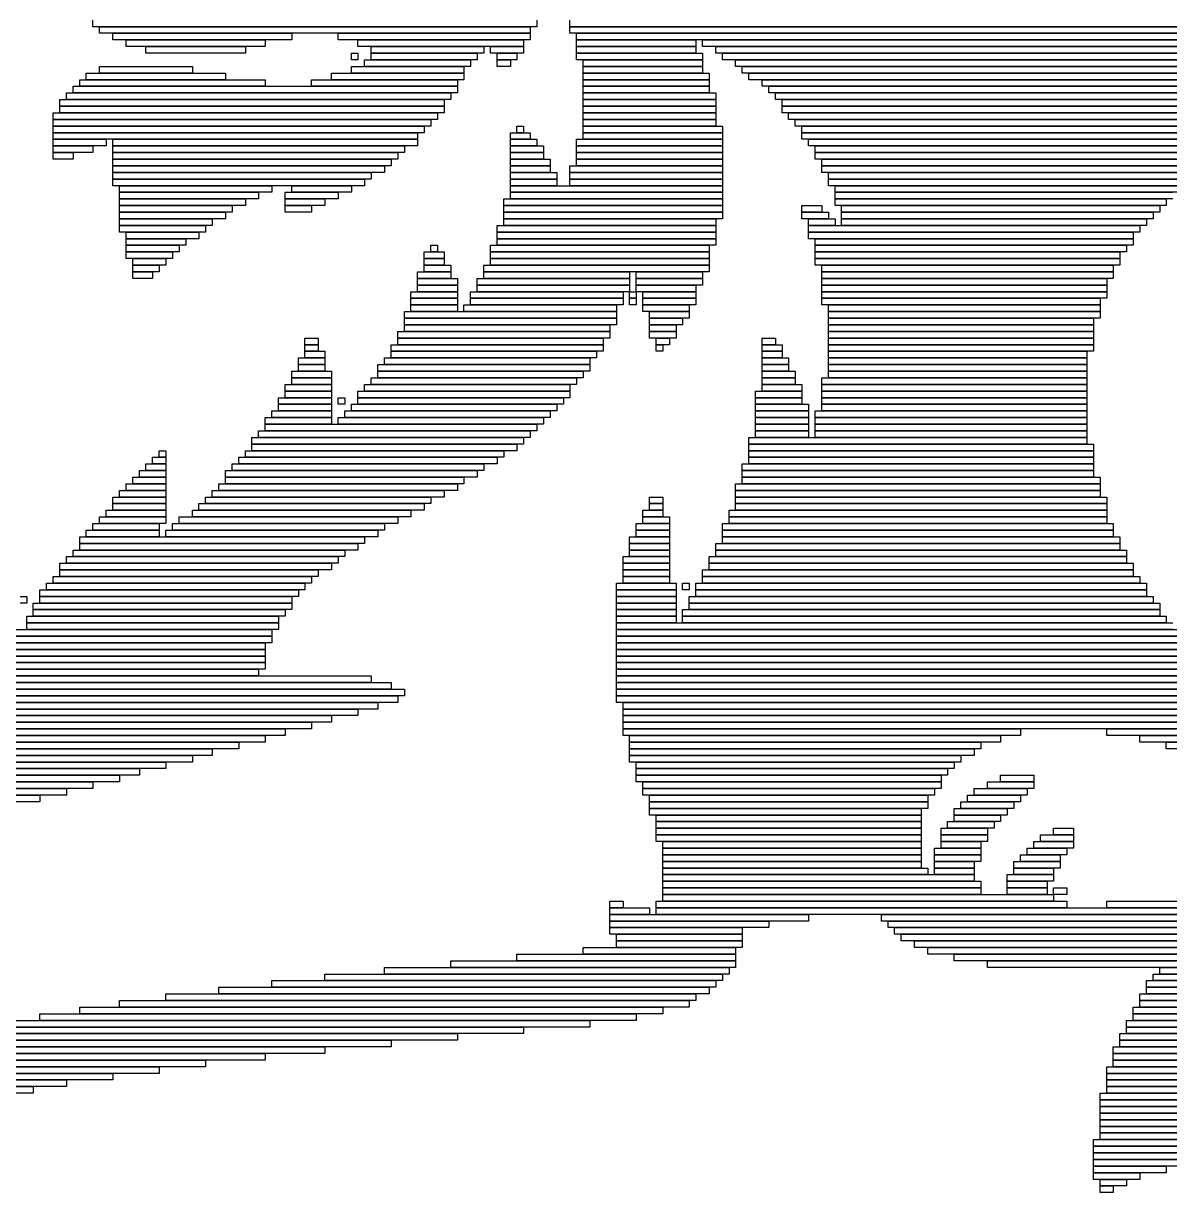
# Model space of a CAD drawing. Extents: x 299 to 725, y 354 to 671.
# Drawn here: x 409.5 to 582.5, y 360 to 536.5 of the extents above; entities that cross this region are included whole.
import ezdxf

# ---------------------------------------------------------------- set-up
doc = ezdxf.new("R2010")
doc.units = 0

msp = doc.modelspace()

# ---------------------------------------------------------------- linework, layer by layer
for p, q in [((420, 536), (420, 537)), ((487, 537), (487, 536)), ((492, 536), (492, 537)), ((487, 536), (420, 536)), ((421, 536), (486, 536)), ((421, 535), (421, 536)), ((486, 535), (421, 535)), ((423, 535), (450, 535)), ((423, 534), (423, 535)), ((450, 535), (450, 534)), ((457, 535), (486, 535)), ((457, 534), (457, 535)), ((486, 536), (486, 535)), ((486, 535), (486, 534)), ((622, 536), (492, 536)), ((492, 536), (624, 536)), ((492, 535), (492, 536)), ((624, 535), (492, 535)), ((493, 535), (627, 535)), ((493, 534), (493, 535)), ((450, 534), (423, 534)), ((425, 534), (446, 534)), ((425, 533), (425, 534)), ((446, 534), (446, 533)), ((486, 534), (457, 534)), ((460, 534), (485, 534)), ((460, 533), (460, 534)), ((485, 534), (485, 533)), ((627, 534), (493, 534)), ((493, 534), (511, 534)), ((493, 533), (493, 534)), ((511, 534), (511, 533)), ((512, 534), (629, 534)), ((512, 533), (512, 534)), ((446, 533), (425, 533)), ((428, 533), (443, 533)), ((428, 532), (428, 533)), ((443, 532), (428, 532)), ((443, 533), (443, 532)), ((459, 532), (460, 532)), ((459, 531), (459, 532)), ((485, 533), (460, 533)), ((460, 532), (460, 531)), ((462, 533), (479, 533)), ((462, 532), (462, 533)), ((479, 532), (462, 532)), ((462, 532), (478, 532)), ((462, 531), (462, 532)), ((478, 532), (478, 531)), ((479, 533), (479, 532)), ((480, 533), (485, 533)), ((480, 532), (480, 533)), ((485, 532), (480, 532)), ((481, 532), (484, 532)), ((481, 531), (481, 532)), ((484, 532), (484, 531)), ((485, 533), (485, 532)), ((511, 533), (493, 533)), ((493, 533), (511, 533)), ((493, 532), (493, 533)), ((511, 532), (493, 532)), ((493, 532), (512, 532)), ((493, 531), (493, 532)), ((511, 533), (511, 532)), ((629, 533), (512, 533)), ((512, 532), (512, 531)), ((514, 533), (631, 533)), ((514, 532), (514, 533)), ((631, 532), (514, 532)), ((515, 532), (633, 532)), ((515, 531), (515, 532)), ((421, 530), (435, 530)), ((421, 529), (421, 530)), ((435, 530), (435, 529)), ((460, 531), (459, 531)), ((459, 530), (476, 530)), ((459, 529), (459, 530)), ((461, 531), (477, 531)), ((461, 530), (461, 531)), ((477, 530), (461, 530)), ((478, 531), (462, 531)), ((476, 530), (476, 529)), ((477, 531), (477, 530)), ((484, 531), (481, 531)), ((481, 531), (483, 531)), ((481, 530), (481, 531)), ((483, 530), (481, 530)), ((483, 531), (483, 530)), ((512, 531), (493, 531)), ((494, 531), (512, 531)), ((494, 530), (494, 531)), ((512, 530), (494, 530)), ((494, 530), (512, 530)), ((494, 529), (494, 530)), ((512, 531), (512, 530)), ((512, 530), (512, 529)), ((633, 531), (515, 531)), ((517, 531), (635, 531)), ((517, 530), (517, 531)), ((635, 530), (517, 530)), ((518, 530), (637, 530)), ((518, 529), (518, 530)), ((418, 528), (446, 528)), ((418, 527), (418, 528)), ((419, 529), (440, 529)), ((419, 528), (419, 529)), ((440, 528), (419, 528)), ((435, 529), (421, 529)), ((440, 529), (440, 528)), ((446, 528), (446, 527)), ((453, 528), (475, 528)), ((453, 527), (453, 528)), ((456, 529), (476, 529)), ((456, 528), (456, 529)), ((476, 528), (456, 528)), ((476, 529), (459, 529)), ((475, 528), (475, 527)), ((476, 529), (476, 528)), ((512, 529), (494, 529)), ((494, 529), (513, 529)), ((494, 528), (494, 529)), ((513, 528), (494, 528)), ((494, 528), (513, 528)), ((494, 527), (494, 528)), ((513, 529), (513, 528)), ((513, 528), (513, 527)), ((637, 529), (518, 529)), ((519, 529), (638, 529)), ((519, 528), (519, 529)), ((638, 528), (519, 528)), ((521, 528), (640, 528)), ((521, 527), (521, 528)), ((416, 526), (474, 526)), ((416, 525), (416, 526)), ((417, 527), (475, 527)), ((417, 526), (417, 527)), ((475, 526), (417, 526)), ((446, 527), (418, 527)), ((475, 527), (453, 527)), ((474, 526), (474, 525)), ((475, 527), (475, 526)), ((513, 527), (494, 527)), ((494, 527), (513, 527)), ((494, 526), (494, 527)), ((513, 526), (494, 526)), ((494, 526), (514, 526)), ((494, 525), (494, 526)), ((513, 527), (513, 526)), ((514, 526), (514, 525)), ((640, 527), (521, 527)), ((522, 527), (641, 527)), ((522, 526), (522, 527)), ((641, 526), (522, 526)), ((523, 526), (643, 526)), ((523, 525), (523, 526)), ((415, 525), (473, 525)), ((415, 524), (415, 525)), ((474, 525), (416, 525)), ((473, 525), (473, 524)), ((514, 525), (494, 525)), ((494, 525), (514, 525)), ((494, 524), (494, 525)), ((514, 525), (514, 524)), ((643, 525), (523, 525)), ((524, 525), (644, 525)), ((524, 524), (524, 525)), ((414, 523), (472, 523)), ((414, 522), (414, 523)), ((473, 524), (415, 524)), ((415, 524), (473, 524)), ((415, 523), (415, 524)), ((473, 523), (415, 523)), ((472, 523), (472, 522)), ((473, 524), (473, 523)), ((514, 524), (494, 524)), ((494, 524), (514, 524)), ((494, 523), (494, 524)), ((514, 523), (494, 523)), ((494, 523), (514, 523)), ((494, 522), (494, 523)), ((514, 524), (514, 523)), ((514, 523), (514, 522)), ((644, 524), (524, 524)), ((524, 524), (646, 524)), ((524, 523), (524, 524)), ((646, 523), (524, 523)), ((525, 523), (647, 523)), ((525, 522), (525, 523)), ((472, 522), (414, 522)), ((414, 522), (471, 522)), ((414, 521), (414, 522)), ((471, 521), (414, 521)), ((414, 521), (470, 521)), ((414, 520), (414, 521)), ((470, 521), (470, 520)), ((471, 522), (471, 521)), ((484, 521), (485, 521)), ((484, 520), (484, 521)), ((485, 521), (485, 520)), ((514, 522), (494, 522)), ((494, 522), (514, 522)), ((494, 521), (494, 522)), ((514, 521), (494, 521)), ((494, 521), (515, 521)), ((494, 520), (494, 521)), ((514, 522), (514, 521)), ((515, 521), (515, 520)), ((647, 522), (525, 522)), ((526, 522), (648, 522)), ((526, 521), (526, 522)), ((648, 521), (526, 521)), ((527, 521), (649, 521)), ((527, 520), (527, 521)), ((470, 520), (414, 520)), ((414, 520), (469, 520)), ((414, 519), (414, 520)), ((469, 519), (414, 519)), ((414, 519), (422, 519)), ((414, 518), (414, 519)), ((422, 519), (422, 518)), ((423, 519), (469, 519)), ((423, 518), (423, 519)), ((469, 520), (469, 519)), ((469, 519), (469, 518)), ((483, 520), (486, 520)), ((483, 519), (483, 520)), ((486, 519), (483, 519)), ((483, 519), (487, 519)), ((483, 518), (483, 519)), ((485, 520), (484, 520)), ((486, 520), (486, 519)), ((487, 519), (487, 518)), ((493, 519), (515, 519)), ((493, 518), (493, 519)), ((515, 520), (494, 520)), ((494, 520), (515, 520)), ((494, 519), (494, 520)), ((515, 519), (494, 519)), ((515, 520), (515, 519)), ((515, 519), (515, 518)), ((649, 520), (527, 520)), ((527, 520), (651, 520)), ((527, 519), (527, 520)), ((651, 519), (527, 519)), ((528, 519), (652, 519)), ((528, 518), (528, 519)), ((422, 518), (414, 518)), ((414, 518), (420, 518)), ((414, 517), (414, 518)), ((420, 518), (420, 517)), ((469, 518), (423, 518)), ((423, 518), (467, 518)), ((423, 517), (423, 518)), ((467, 518), (467, 517)), ((487, 518), (483, 518)), ((483, 518), (488, 518)), ((483, 517), (483, 518)), ((488, 518), (488, 517)), ((515, 518), (493, 518)), ((493, 518), (515, 518)), ((493, 517), (493, 518)), ((515, 518), (515, 517)), ((652, 518), (528, 518)), ((529, 518), (653, 518)), ((529, 517), (529, 518)), ((420, 517), (414, 517)), ((414, 517), (417, 517)), ((414, 516), (414, 517)), ((417, 516), (414, 516)), ((417, 517), (417, 516)), ((467, 517), (423, 517)), ((423, 517), (466, 517)), ((423, 516), (423, 517)), ((466, 516), (423, 516)), ((423, 516), (465, 516)), ((423, 515), (423, 516)), ((465, 516), (465, 515)), ((466, 517), (466, 516)), ((488, 517), (483, 517)), ((483, 517), (488, 517)), ((483, 516), (483, 517)), ((488, 516), (483, 516)), ((483, 516), (489, 516)), ((483, 515), (483, 516)), ((488, 517), (488, 516)), ((489, 516), (489, 515)), ((515, 517), (493, 517)), ((493, 517), (515, 517)), ((493, 516), (493, 517)), ((515, 516), (493, 516)), ((493, 516), (515, 516)), ((493, 515), (493, 516)), ((515, 517), (515, 516)), ((515, 516), (515, 515)), ((653, 517), (529, 517)), ((529, 517), (597, 517)), ((529, 516), (529, 517)), ((597, 516), (529, 516)), ((530, 516), (593, 516)), ((530, 515), (530, 516)), ((465, 515), (423, 515)), ((423, 515), (464, 515)), ((423, 514), (423, 515)), ((464, 514), (423, 514)), ((423, 514), (462, 514)), ((423, 513), (423, 514)), ((462, 514), (462, 513)), ((464, 515), (464, 514)), ((489, 515), (483, 515)), ((483, 515), (489, 515)), ((483, 514), (483, 515)), ((489, 514), (483, 514)), ((483, 514), (490, 514)), ((483, 513), (483, 514)), ((489, 515), (489, 514)), ((490, 514), (490, 513)), ((492, 515), (515, 515)), ((492, 514), (492, 515)), ((515, 514), (492, 514)), ((492, 514), (515, 514)), ((492, 513), (492, 514)), ((515, 515), (493, 515)), ((515, 515), (515, 514)), ((515, 514), (515, 513)), ((593, 515), (530, 515)), ((530, 515), (590, 515)), ((530, 514), (530, 515)), ((590, 514), (530, 514)), ((531, 514), (588, 514)), ((531, 513), (531, 514)), ((462, 513), (423, 513)), ((423, 513), (461, 513)), ((423, 512), (423, 513)), ((461, 512), (423, 512)), ((424, 512), (447, 512)), ((424, 511), (424, 512)), ((447, 512), (447, 511)), ((450, 512), (459, 512)), ((450, 511), (450, 512)), ((459, 512), (459, 511)), ((461, 513), (461, 512)), ((490, 513), (483, 513)), ((483, 513), (490, 513)), ((483, 512), (483, 513)), ((490, 512), (483, 512)), ((483, 512), (515, 512)), ((483, 511), (483, 512)), ((490, 513), (490, 512)), ((515, 513), (492, 513)), ((492, 513), (515, 513)), ((492, 512), (492, 513)), ((515, 512), (492, 512)), ((515, 513), (515, 512)), ((515, 512), (515, 511)), ((588, 513), (531, 513)), ((531, 513), (586, 513)), ((531, 512), (531, 513)), ((586, 512), (531, 512)), ((532, 512), (584, 512)), ((532, 511), (532, 512)), ((447, 511), (424, 511)), ((424, 511), (445, 511)), ((424, 510), (424, 511)), ((445, 511), (445, 510)), ((449, 511), (457, 511)), ((449, 510), (449, 511)), ((459, 511), (450, 511)), ((457, 511), (457, 510)), ((515, 511), (483, 511)), ((483, 511), (515, 511)), ((483, 510), (483, 511)), ((515, 511), (515, 510)), ((584, 511), (532, 511)), ((532, 511), (583, 511)), ((532, 510), (532, 511)), ((445, 510), (424, 510)), ((424, 510), (443, 510)), ((424, 509), (424, 510)), ((443, 509), (424, 509)), ((424, 509), (441, 509)), ((424, 508), (424, 509)), ((441, 509), (441, 508)), ((443, 510), (443, 509)), ((457, 510), (449, 510)), ((449, 510), (455, 510)), ((449, 509), (449, 510)), ((455, 509), (449, 509)), ((449, 509), (453, 509)), ((449, 508), (449, 509)), ((453, 509), (453, 508)), ((455, 510), (455, 509)), ((482, 510), (515, 510)), ((482, 509), (482, 510)), ((515, 509), (482, 509)), ((482, 509), (515, 509)), ((482, 508), (482, 509)), ((515, 510), (483, 510)), ((515, 510), (515, 509)), ((515, 509), (515, 508)), ((527, 509), (530, 509)), ((527, 508), (527, 509)), ((530, 509), (530, 508)), ((583, 510), (532, 510)), ((532, 510), (582, 510)), ((532, 509), (532, 510)), ((582, 509), (532, 509)), ((533, 509), (581, 509)), ((533, 508), (533, 509)), ((581, 509), (581, 508)), ((582, 510), (582, 509)), ((441, 508), (424, 508)), ((424, 508), (440, 508)), ((424, 507), (424, 508)), ((440, 507), (424, 507)), ((424, 507), (438, 507)), ((424, 506), (424, 507)), ((438, 507), (438, 506)), ((440, 508), (440, 507)), ((453, 508), (449, 508)), ((515, 508), (482, 508)), ((482, 508), (515, 508)), ((482, 507), (482, 508)), ((515, 507), (482, 507)), ((482, 507), (514, 507)), ((482, 506), (482, 507)), ((514, 507), (514, 506)), ((515, 508), (515, 507)), ((530, 508), (527, 508)), ((527, 508), (531, 508)), ((527, 507), (527, 508)), ((531, 507), (527, 507)), ((528, 507), (532, 507)), ((528, 506), (528, 507)), ((531, 508), (531, 507)), ((532, 507), (532, 506)), ((581, 508), (533, 508)), ((533, 508), (580, 508)), ((533, 507), (533, 508)), ((580, 507), (533, 507)), ((533, 507), (579, 507)), ((533, 506), (533, 507)), ((579, 507), (579, 506)), ((580, 508), (580, 507)), ((438, 506), (424, 506)), ((424, 506), (437, 506)), ((424, 505), (424, 506)), ((437, 505), (424, 505)), ((425, 505), (436, 505)), ((425, 504), (425, 505)), ((436, 505), (436, 504)), ((437, 506), (437, 505)), ((481, 506), (514, 506)), ((481, 505), (481, 506)), ((514, 505), (481, 505)), ((481, 505), (514, 505)), ((481, 504), (481, 505)), ((514, 506), (482, 506)), ((514, 506), (514, 505)), ((514, 505), (514, 504)), ((532, 506), (528, 506)), ((528, 506), (578, 506)), ((528, 505), (528, 506)), ((578, 505), (528, 505)), ((528, 505), (577, 505)), ((528, 504), (528, 505)), ((579, 506), (533, 506)), ((577, 505), (577, 504)), ((578, 506), (578, 505)), ((436, 504), (425, 504)), ((425, 504), (434, 504)), ((425, 503), (425, 504)), ((434, 504), (434, 503)), ((514, 504), (481, 504)), ((481, 504), (514, 504)), ((481, 503), (481, 504)), ((514, 504), (514, 503)), ((577, 504), (528, 504)), ((529, 504), (577, 504)), ((529, 503), (529, 504)), ((577, 504), (577, 503)), ((434, 503), (425, 503)), ((425, 503), (433, 503)), ((425, 502), (425, 503)), ((433, 502), (425, 502)), ((425, 502), (432, 502)), ((425, 501), (425, 502)), ((432, 502), (432, 501)), ((433, 503), (433, 502)), ((470, 502), (473, 502)), ((470, 501), (470, 502)), ((471, 503), (472, 503)), ((471, 502), (471, 503)), ((472, 502), (471, 502)), ((472, 503), (472, 502)), ((473, 502), (473, 501)), ((480, 503), (513, 503)), ((480, 502), (480, 503)), ((513, 502), (480, 502)), ((480, 502), (513, 502)), ((480, 501), (480, 502)), ((514, 503), (481, 503)), ((513, 503), (513, 502)), ((513, 502), (513, 501)), ((577, 503), (529, 503)), ((529, 503), (576, 503)), ((529, 502), (529, 503)), ((576, 502), (529, 502)), ((529, 502), (575, 502)), ((529, 501), (529, 502)), ((575, 502), (575, 501)), ((576, 503), (576, 502)), ((432, 501), (425, 501)), ((426, 501), (431, 501)), ((426, 500), (426, 501)), ((431, 500), (426, 500)), ((426, 500), (430, 500)), ((426, 499), (426, 500)), ((430, 500), (430, 499)), ((431, 501), (431, 500)), ((473, 501), (470, 501)), ((470, 501), (473, 501)), ((470, 500), (470, 501)), ((473, 500), (470, 500)), ((470, 500), (474, 500)), ((470, 499), (470, 500)), ((473, 501), (473, 500)), ((474, 500), (474, 499)), ((479, 500), (513, 500)), ((479, 499), (479, 500)), ((513, 501), (480, 501)), ((480, 501), (513, 501)), ((480, 500), (480, 501)), ((513, 500), (480, 500)), ((513, 501), (513, 500)), ((513, 500), (513, 499)), ((575, 501), (529, 501)), ((529, 501), (575, 501)), ((529, 500), (529, 501)), ((575, 500), (529, 500)), ((530, 500), (574, 500)), ((530, 499), (530, 500)), ((574, 500), (574, 499)), ((575, 501), (575, 500)), ((430, 499), (426, 499)), ((426, 499), (429, 499)), ((426, 498), (426, 499)), ((429, 498), (426, 498)), ((429, 499), (429, 498)), ((469, 499), (474, 499)), ((469, 498), (469, 499)), ((474, 498), (469, 498)), ((469, 498), (475, 498)), ((469, 497), (469, 498)), ((474, 499), (470, 499)), ((474, 499), (474, 498)), ((475, 498), (475, 497)), ((478, 498), (501, 498)), ((478, 497), (478, 498)), ((513, 499), (479, 499)), ((479, 499), (501, 499)), ((479, 498), (479, 499)), ((501, 498), (479, 498)), ((501, 499), (501, 498)), ((501, 498), (501, 497)), ((502, 499), (512, 499)), ((502, 498), (502, 499)), ((512, 498), (502, 498)), ((502, 498), (512, 498)), ((502, 497), (502, 498)), ((512, 499), (512, 498)), ((512, 498), (512, 497)), ((574, 499), (530, 499)), ((530, 499), (574, 499)), ((530, 498), (530, 499)), ((574, 498), (530, 498)), ((530, 498), (573, 498)), ((530, 497), (530, 498)), ((573, 498), (573, 497)), ((574, 499), (574, 498)), ((468, 496), (475, 496)), ((468, 495), (468, 496)), ((475, 497), (469, 497)), ((469, 497), (475, 497)), ((469, 496), (469, 497)), ((475, 496), (469, 496)), ((475, 497), (475, 496)), ((475, 496), (475, 495)), ((477, 496), (500, 496)), ((477, 495), (477, 496)), ((501, 497), (478, 497)), ((478, 497), (501, 497)), ((478, 496), (478, 497)), ((501, 496), (478, 496)), ((500, 496), (500, 495)), ((501, 497), (501, 496)), ((501, 496), (502, 496)), ((501, 495), (501, 496)), ((512, 497), (502, 497)), ((502, 497), (511, 497)), ((502, 496), (502, 497)), ((511, 496), (502, 496)), ((502, 496), (502, 495)), ((503, 496), (511, 496)), ((503, 495), (503, 496)), ((511, 497), (511, 496)), ((511, 496), (511, 495)), ((573, 497), (530, 497)), ((530, 497), (573, 497)), ((530, 496), (530, 497)), ((573, 496), (530, 496)), ((530, 496), (573, 496)), ((530, 495), (530, 496)), ((573, 497), (573, 496)), ((573, 496), (573, 495)), ((475, 495), (468, 495)), ((468, 495), (475, 495)), ((468, 494), (468, 495)), ((475, 495), (475, 494)), ((500, 495), (477, 495)), ((477, 495), (500, 495)), ((477, 494), (477, 495)), ((500, 495), (500, 494)), ((502, 495), (501, 495)), ((501, 495), (502, 495)), ((501, 494), (501, 495)), ((502, 495), (502, 494)), ((511, 495), (503, 495)), ((503, 495), (511, 495)), ((503, 494), (503, 495)), ((511, 495), (511, 494)), ((573, 495), (530, 495)), ((530, 495), (572, 495)), ((530, 494), (530, 495)), ((572, 495), (572, 494)), ((467, 493), (499, 493)), ((467, 492), (467, 493)), ((475, 494), (468, 494)), ((468, 494), (475, 494)), ((468, 493), (468, 494)), ((475, 493), (468, 493)), ((475, 494), (475, 493)), ((476, 494), (499, 494)), ((476, 493), (476, 494)), ((499, 493), (476, 493)), ((500, 494), (477, 494)), ((499, 494), (499, 493)), ((499, 493), (499, 492)), ((502, 494), (501, 494)), ((511, 494), (503, 494)), ((503, 494), (510, 494)), ((503, 493), (503, 494)), ((510, 493), (503, 493)), ((504, 493), (510, 493)), ((504, 492), (504, 493)), ((510, 494), (510, 493)), ((510, 493), (510, 492)), ((572, 494), (530, 494)), ((531, 494), (572, 494)), ((531, 493), (531, 494)), ((572, 493), (531, 493)), ((531, 493), (572, 493)), ((531, 492), (531, 493)), ((572, 494), (572, 493)), ((572, 493), (572, 492)), ((499, 492), (467, 492)), ((467, 492), (499, 492)), ((467, 491), (467, 492)), ((499, 491), (467, 491)), ((467, 491), (498, 491)), ((467, 490), (467, 491)), ((498, 491), (498, 490)), ((499, 492), (499, 491)), ((510, 492), (504, 492)), ((504, 492), (509, 492)), ((504, 491), (504, 492)), ((509, 491), (504, 491)), ((504, 491), (508, 491)), ((504, 490), (504, 491)), ((508, 491), (508, 490)), ((509, 492), (509, 491)), ((572, 492), (531, 492)), ((531, 492), (571, 492)), ((531, 491), (531, 492)), ((571, 491), (531, 491)), ((531, 491), (571, 491)), ((531, 490), (531, 491)), ((571, 492), (571, 491)), ((571, 491), (571, 490)), ((452, 489), (454, 489)), ((452, 488), (452, 489)), ((454, 489), (454, 488)), ((466, 490), (498, 490)), ((466, 489), (466, 490)), ((498, 489), (466, 489)), ((466, 489), (497, 489)), ((466, 488), (466, 489)), ((498, 490), (467, 490)), ((497, 489), (497, 488)), ((498, 490), (498, 489)), ((508, 490), (504, 490)), ((504, 490), (508, 490)), ((504, 489), (504, 490)), ((508, 489), (504, 489)), ((505, 489), (507, 489)), ((505, 488), (505, 489)), ((507, 489), (507, 488)), ((508, 490), (508, 489)), ((521, 489), (523, 489)), ((521, 488), (521, 489)), ((523, 489), (523, 488)), ((571, 490), (531, 490)), ((531, 490), (571, 490)), ((531, 489), (531, 490)), ((571, 489), (531, 489)), ((531, 489), (571, 489)), ((531, 488), (531, 489)), ((571, 490), (571, 489)), ((571, 489), (571, 488)), ((454, 488), (452, 488)), ((452, 488), (454, 488)), ((452, 487), (452, 488)), ((454, 488), (454, 487)), ((465, 488), (497, 488)), ((465, 487), (465, 488)), ((497, 488), (466, 488)), ((497, 488), (497, 487)), ((507, 488), (505, 488)), ((505, 488), (506, 488)), ((505, 487), (505, 488)), ((506, 488), (506, 487)), ((523, 488), (521, 488)), ((521, 488), (524, 488)), ((521, 487), (521, 488)), ((524, 488), (524, 487)), ((571, 488), (531, 488)), ((531, 488), (571, 488)), ((531, 487), (531, 488)), ((571, 488), (571, 487)), ((451, 486), (455, 486)), ((451, 485), (451, 486)), ((454, 487), (452, 487)), ((452, 487), (455, 487)), ((452, 486), (452, 487)), ((455, 486), (452, 486)), ((455, 487), (455, 486)), ((455, 486), (455, 485)), ((464, 486), (495, 486)), ((464, 485), (464, 486)), ((497, 487), (465, 487)), ((465, 487), (496, 487)), ((465, 486), (465, 487)), ((496, 486), (465, 486)), ((495, 486), (495, 485)), ((496, 487), (496, 486)), ((506, 487), (505, 487)), ((524, 487), (521, 487)), ((521, 487), (524, 487)), ((521, 486), (521, 487)), ((524, 486), (521, 486)), ((521, 486), (525, 486)), ((521, 485), (521, 486)), ((524, 487), (524, 486)), ((525, 486), (525, 485)), ((571, 487), (531, 487)), ((531, 487), (570, 487)), ((531, 486), (531, 487)), ((570, 486), (531, 486)), ((531, 486), (570, 486)), ((531, 485), (531, 486)), ((570, 487), (570, 486)), ((570, 486), (570, 485)), ((450, 484), (456, 484)), ((450, 483), (450, 484)), ((455, 485), (451, 485)), ((451, 485), (455, 485)), ((451, 484), (451, 485)), ((455, 484), (451, 484)), ((455, 485), (455, 484)), ((456, 484), (456, 483)), ((463, 485), (495, 485)), ((463, 484), (463, 485)), ((495, 484), (463, 484)), ((463, 484), (494, 484)), ((463, 483), (463, 484)), ((495, 485), (464, 485)), ((494, 484), (494, 483)), ((495, 485), (495, 484)), ((525, 485), (521, 485)), ((521, 485), (525, 485)), ((521, 484), (521, 485)), ((525, 484), (521, 484)), ((521, 484), (526, 484)), ((521, 483), (521, 484)), ((525, 485), (525, 484)), ((526, 484), (526, 483)), ((570, 485), (531, 485)), ((531, 485), (570, 485)), ((531, 484), (531, 485)), ((570, 484), (531, 484)), ((531, 484), (570, 484)), ((531, 483), (531, 484)), ((570, 485), (570, 484)), ((570, 484), (570, 483)), ((449, 482), (456, 482)), ((449, 481), (449, 482)), ((456, 483), (450, 483)), ((450, 483), (456, 483)), ((450, 482), (450, 483)), ((456, 482), (450, 482)), ((456, 483), (456, 482)), ((456, 482), (456, 481)), ((461, 482), (492, 482)), ((461, 481), (461, 482)), ((462, 483), (493, 483)), ((462, 482), (462, 483)), ((493, 482), (462, 482)), ((494, 483), (463, 483)), ((492, 482), (492, 481)), ((493, 483), (493, 482)), ((526, 483), (521, 483)), ((521, 483), (526, 483)), ((521, 482), (521, 483)), ((526, 482), (521, 482)), ((521, 482), (527, 482)), ((521, 481), (521, 482)), ((526, 483), (526, 482)), ((527, 482), (527, 481)), ((530, 483), (570, 483)), ((530, 482), (530, 483)), ((570, 482), (530, 482)), ((530, 482), (570, 482)), ((530, 481), (530, 482)), ((570, 483), (531, 483)), ((570, 483), (570, 482)), ((570, 482), (570, 481)), ((456, 481), (449, 481)), ((449, 481), (456, 481)), ((449, 480), (449, 481)), ((456, 481), (456, 480)), ((460, 481), (492, 481)), ((460, 480), (460, 481)), ((492, 481), (461, 481)), ((492, 481), (492, 480)), ((520, 481), (527, 481)), ((520, 480), (520, 481)), ((527, 481), (521, 481)), ((527, 481), (527, 480)), ((570, 481), (530, 481)), ((530, 481), (570, 481)), ((530, 480), (530, 481)), ((570, 481), (570, 480)), ((448, 480), (456, 480)), ((448, 479), (448, 480)), ((456, 479), (448, 479)), ((448, 479), (456, 479)), ((448, 478), (448, 479)), ((456, 480), (449, 480)), ((456, 480), (456, 479)), ((456, 479), (456, 478)), ((457, 480), (458, 480)), ((457, 479), (457, 480)), ((458, 479), (457, 479)), ((458, 480), (458, 479)), ((459, 479), (490, 479)), ((459, 478), (459, 479)), ((492, 480), (460, 480)), ((460, 480), (491, 480)), ((460, 479), (460, 480)), ((491, 479), (460, 479)), ((490, 479), (490, 478)), ((491, 480), (491, 479)), ((527, 480), (520, 480)), ((520, 480), (527, 480)), ((520, 479), (520, 480)), ((527, 479), (520, 479)), ((520, 479), (528, 479)), ((520, 478), (520, 479)), ((527, 480), (527, 479)), ((528, 479), (528, 478)), ((570, 480), (530, 480)), ((530, 480), (570, 480)), ((530, 479), (530, 480)), ((570, 479), (530, 479)), ((530, 479), (570, 479)), ((530, 478), (530, 479)), ((570, 480), (570, 479)), ((570, 479), (570, 478)), ((446, 477), (456, 477)), ((446, 476), (446, 477)), ((447, 478), (456, 478)), ((447, 477), (447, 478)), ((456, 477), (447, 477)), ((456, 478), (448, 478)), ((456, 478), (456, 477)), ((456, 477), (456, 476)), ((457, 477), (488, 477)), ((457, 476), (457, 477)), ((458, 478), (489, 478)), ((458, 477), (458, 478)), ((489, 477), (458, 477)), ((490, 478), (459, 478)), ((488, 477), (488, 476)), ((489, 478), (489, 477)), ((528, 478), (520, 478)), ((520, 478), (528, 478)), ((520, 477), (520, 478)), ((528, 477), (520, 477)), ((520, 477), (528, 477)), ((520, 476), (520, 477)), ((528, 478), (528, 477)), ((528, 477), (528, 476)), ((529, 478), (570, 478)), ((529, 477), (529, 478)), ((570, 477), (529, 477)), ((529, 477), (570, 477)), ((529, 476), (529, 477)), ((570, 478), (530, 478)), ((570, 478), (570, 477)), ((570, 477), (570, 476)), ((445, 475), (486, 475)), ((445, 474), (445, 475)), ((456, 476), (446, 476)), ((446, 476), (487, 476)), ((446, 475), (446, 476)), ((487, 475), (446, 475)), ((488, 476), (457, 476)), ((486, 475), (486, 474)), ((487, 476), (487, 475)), ((528, 476), (520, 476)), ((520, 476), (528, 476)), ((520, 475), (520, 476)), ((528, 475), (520, 475)), ((520, 475), (528, 475)), ((520, 474), (520, 475)), ((528, 476), (528, 475)), ((528, 475), (528, 474)), ((570, 476), (529, 476)), ((529, 476), (570, 476)), ((529, 475), (529, 476)), ((570, 475), (529, 475)), ((529, 475), (570, 475)), ((529, 474), (529, 475)), ((570, 476), (570, 475)), ((570, 475), (570, 474)), ((444, 474), (485, 474)), ((444, 473), (444, 474)), ((486, 474), (445, 474)), ((485, 474), (485, 473)), ((519, 474), (570, 474)), ((519, 473), (519, 474)), ((528, 474), (520, 474)), ((570, 474), (529, 474)), ((570, 474), (570, 473)), ((430, 472), (431, 472)), ((430, 471), (430, 472)), ((431, 472), (431, 471)), ((443, 472), (482, 472)), ((443, 471), (443, 472)), ((485, 473), (444, 473)), ((444, 473), (484, 473)), ((444, 472), (444, 473)), ((484, 472), (444, 472)), ((482, 472), (482, 471)), ((484, 473), (484, 472)), ((570, 473), (519, 473)), ((519, 473), (571, 473)), ((519, 472), (519, 473)), ((571, 472), (519, 472)), ((519, 472), (571, 472)), ((519, 471), (519, 472)), ((571, 473), (571, 472)), ((571, 472), (571, 471)), ((428, 470), (431, 470)), ((428, 469), (428, 470)), ((429, 471), (431, 471)), ((429, 470), (429, 471)), ((431, 470), (429, 470)), ((431, 471), (430, 471)), ((431, 471), (431, 470)), ((431, 470), (431, 469)), ((441, 470), (479, 470)), ((441, 469), (441, 470)), ((442, 471), (481, 471)), ((442, 470), (442, 471)), ((481, 470), (442, 470)), ((482, 471), (443, 471)), ((479, 470), (479, 469)), ((481, 471), (481, 470)), ((518, 470), (571, 470)), ((518, 469), (518, 470)), ((571, 471), (519, 471)), ((519, 471), (571, 471)), ((519, 470), (519, 471)), ((571, 470), (519, 470)), ((571, 471), (571, 470)), ((571, 470), (571, 469)), ((426, 468), (431, 468)), ((426, 467), (426, 468)), ((427, 469), (431, 469)), ((427, 468), (427, 469)), ((431, 468), (427, 468)), ((431, 469), (428, 469)), ((431, 469), (431, 468)), ((431, 468), (431, 467)), ((440, 469), (478, 469)), ((440, 468), (440, 469)), ((478, 468), (440, 468)), ((440, 468), (476, 468)), ((440, 467), (440, 468)), ((479, 469), (441, 469)), ((476, 468), (476, 467)), ((478, 469), (478, 468)), ((571, 469), (518, 469)), ((518, 469), (571, 469)), ((518, 468), (518, 469)), ((571, 468), (518, 468)), ((518, 468), (572, 468)), ((518, 467), (518, 468)), ((571, 469), (571, 468)), ((572, 468), (572, 467)), ((424, 466), (431, 466)), ((424, 465), (424, 466)), ((425, 467), (431, 467)), ((425, 466), (425, 467)), ((431, 466), (425, 466)), ((431, 467), (426, 467)), ((431, 467), (431, 466)), ((431, 466), (431, 465)), ((438, 466), (473, 466)), ((438, 465), (438, 466)), ((439, 467), (475, 467)), ((439, 466), (439, 467)), ((475, 466), (439, 466)), ((476, 467), (440, 467)), ((473, 466), (473, 465)), ((475, 467), (475, 466)), ((517, 467), (572, 467)), ((517, 466), (517, 467)), ((572, 466), (517, 466)), ((517, 466), (572, 466)), ((517, 465), (517, 466)), ((572, 467), (518, 467)), ((572, 467), (572, 466)), ((572, 466), (572, 465)), ((423, 465), (431, 465)), ((423, 464), (423, 465)), ((431, 465), (424, 465)), ((431, 465), (431, 464)), ((437, 465), (471, 465)), ((437, 464), (437, 465)), ((473, 465), (438, 465)), ((471, 465), (471, 464)), ((504, 465), (506, 465)), ((504, 464), (504, 465)), ((506, 465), (506, 464)), ((572, 465), (517, 465)), ((517, 465), (573, 465)), ((517, 464), (517, 465)), ((573, 465), (573, 464)), ((422, 463), (431, 463)), ((422, 462), (422, 463)), ((431, 464), (423, 464)), ((423, 464), (431, 464)), ((423, 463), (423, 464)), ((431, 463), (423, 463)), ((431, 464), (431, 463)), ((431, 463), (431, 462)), ((435, 463), (468, 463)), ((435, 462), (435, 463)), ((436, 464), (470, 464)), ((436, 463), (436, 464)), ((470, 463), (436, 463)), ((471, 464), (437, 464)), ((468, 463), (468, 462)), ((470, 464), (470, 463)), ((503, 463), (506, 463)), ((503, 462), (503, 463)), ((506, 464), (504, 464)), ((504, 464), (506, 464)), ((504, 463), (504, 464)), ((506, 463), (504, 463)), ((506, 464), (506, 463)), ((506, 463), (506, 462)), ((516, 463), (573, 463)), ((516, 462), (516, 463)), ((573, 464), (517, 464)), ((517, 464), (573, 464)), ((517, 463), (517, 464)), ((573, 463), (517, 463)), ((573, 464), (573, 463)), ((573, 463), (573, 462)), ((420, 461), (430, 461)), ((420, 460), (420, 461)), ((421, 462), (431, 462)), ((421, 461), (421, 462)), ((431, 461), (421, 461)), ((431, 462), (422, 462)), ((430, 461), (430, 460)), ((431, 462), (431, 461)), ((432, 461), (464, 461)), ((432, 460), (432, 461)), ((433, 462), (466, 462)), ((433, 461), (433, 462)), ((466, 461), (433, 461)), ((468, 462), (435, 462)), ((464, 461), (464, 460)), ((466, 462), (466, 461)), ((502, 461), (507, 461)), ((502, 460), (502, 461)), ((506, 462), (503, 462)), ((503, 462), (507, 462)), ((503, 461), (503, 462)), ((507, 461), (503, 461)), ((507, 462), (507, 461)), ((507, 461), (507, 460)), ((515, 461), (574, 461)), ((515, 460), (515, 461)), ((573, 462), (516, 462)), ((516, 462), (573, 462)), ((516, 461), (516, 462)), ((573, 461), (516, 461)), ((573, 462), (573, 461)), ((574, 461), (574, 460)), ((418, 459), (461, 459)), ((418, 458), (418, 459)), ((419, 460), (430, 460)), ((419, 459), (419, 460)), ((430, 459), (419, 459)), ((430, 460), (420, 460)), ((430, 460), (430, 459)), ((431, 460), (463, 460)), ((431, 459), (431, 460)), ((463, 459), (431, 459)), ((464, 460), (432, 460)), ((461, 459), (461, 458)), ((463, 460), (463, 459)), ((501, 459), (507, 459)), ((501, 458), (501, 459)), ((507, 460), (502, 460)), ((502, 460), (507, 460)), ((502, 459), (502, 460)), ((507, 459), (502, 459)), ((507, 460), (507, 459)), ((507, 459), (507, 458)), ((574, 460), (515, 460)), ((515, 460), (574, 460)), ((515, 459), (515, 460)), ((574, 459), (515, 459)), ((515, 459), (575, 459)), ((515, 458), (515, 459)), ((574, 460), (574, 459)), ((575, 459), (575, 458)), ((461, 458), (418, 458)), ((418, 458), (460, 458)), ((418, 457), (418, 458)), ((460, 458), (460, 457)), ((507, 458), (501, 458)), ((501, 458), (507, 458)), ((501, 457), (501, 458)), ((507, 458), (507, 457)), ((514, 458), (575, 458)), ((514, 457), (514, 458)), ((575, 458), (515, 458)), ((575, 458), (575, 457)), ((416, 456), (457, 456)), ((416, 455), (416, 456)), ((417, 457), (458, 457)), ((417, 456), (417, 457)), ((458, 456), (417, 456)), ((460, 457), (418, 457)), ((457, 456), (457, 455)), ((458, 457), (458, 456)), ((500, 456), (507, 456)), ((500, 455), (500, 456)), ((507, 457), (501, 457)), ((501, 457), (507, 457)), ((501, 456), (501, 457)), ((507, 456), (501, 456)), ((507, 457), (507, 456)), ((507, 456), (507, 455)), ((513, 456), (576, 456)), ((513, 455), (513, 456)), ((575, 457), (514, 457)), ((514, 457), (576, 457)), ((514, 456), (514, 457)), ((576, 456), (514, 456)), ((576, 457), (576, 456)), ((576, 456), (576, 455)), ((415, 455), (456, 455)), ((415, 454), (415, 455)), ((456, 454), (415, 454)), ((415, 454), (454, 454)), ((415, 453), (415, 454)), ((457, 455), (416, 455)), ((454, 454), (454, 453)), ((456, 455), (456, 454)), ((507, 455), (500, 455)), ((500, 455), (507, 455)), ((500, 454), (500, 455)), ((507, 454), (500, 454)), ((500, 454), (507, 454)), ((500, 453), (500, 454)), ((507, 455), (507, 454)), ((507, 454), (507, 453)), ((512, 454), (577, 454)), ((512, 453), (512, 454)), ((576, 455), (513, 455)), ((513, 455), (577, 455)), ((513, 454), (513, 455)), ((577, 454), (513, 454)), ((577, 455), (577, 454)), ((577, 454), (577, 453)), ((413, 452), (452, 452)), ((413, 451), (413, 452)), ((414, 453), (453, 453)), ((414, 452), (414, 453)), ((453, 452), (414, 452)), ((454, 453), (415, 453)), ((452, 452), (452, 451)), ((453, 453), (453, 452)), ((499, 452), (508, 452)), ((499, 451), (499, 452)), ((507, 453), (500, 453)), ((500, 453), (507, 453)), ((500, 452), (500, 453)), ((507, 452), (500, 452)), ((507, 453), (507, 452)), ((508, 452), (508, 451)), ((509, 452), (510, 452)), ((509, 451), (509, 452)), ((510, 452), (510, 451)), ((511, 452), (579, 452)), ((511, 451), (511, 452)), ((577, 453), (512, 453)), ((512, 453), (578, 453)), ((512, 452), (512, 453)), ((578, 452), (512, 452)), ((578, 453), (578, 452)), ((579, 452), (579, 451)), ((412, 451), (451, 451)), ((412, 450), (412, 451)), ((452, 451), (413, 451)), ((451, 451), (451, 450)), ((508, 451), (499, 451)), ((499, 451), (508, 451)), ((499, 450), (499, 451)), ((508, 451), (508, 450)), ((510, 451), (509, 451)), ((579, 451), (511, 451)), ((511, 451), (579, 451)), ((511, 450), (511, 451)), ((579, 451), (579, 450)), ((409, 450), (410, 450)), ((410, 449), (409, 449)), ((410, 450), (410, 449)), ((411, 449), (450, 449)), ((411, 448), (411, 449)), ((451, 450), (412, 450)), ((412, 450), (450, 450)), ((412, 449), (412, 450)), ((450, 449), (412, 449)), ((450, 450), (450, 449)), ((450, 449), (450, 448)), ((508, 450), (499, 450)), ((499, 450), (508, 450)), ((499, 449), (499, 450)), ((508, 449), (499, 449)), ((499, 449), (508, 449)), ((499, 448), (499, 449)), ((508, 450), (508, 449)), ((508, 449), (508, 448)), ((510, 450), (580, 450)), ((510, 449), (510, 450)), ((580, 449), (510, 449)), ((510, 449), (581, 449)), ((510, 448), (510, 449)), ((579, 450), (511, 450)), ((580, 450), (580, 449)), ((581, 449), (581, 448)), ((410, 447), (448, 447)), ((410, 446), (410, 447)), ((450, 448), (411, 448)), ((411, 448), (449, 448)), ((411, 447), (411, 448)), ((449, 447), (411, 447)), ((448, 447), (448, 446)), ((449, 448), (449, 447)), ((508, 448), (499, 448)), ((499, 448), (508, 448)), ((499, 447), (499, 448)), ((508, 447), (499, 447)), ((499, 447), (508, 447)), ((499, 446), (499, 447)), ((508, 448), (508, 447)), ((508, 447), (508, 446)), ((509, 448), (581, 448)), ((509, 447), (509, 448)), ((581, 447), (509, 447)), ((509, 447), (582, 447)), ((509, 446), (509, 447)), ((581, 448), (510, 448)), ((581, 448), (581, 447)), ((582, 447), (582, 446)), ((399, 445), (447, 445)), ((448, 446), (410, 446)), ((410, 446), (448, 446)), ((410, 445), (410, 446)), ((448, 445), (410, 445)), ((447, 445), (447, 444)), ((448, 446), (448, 445)), ((508, 446), (499, 446)), ((499, 446), (583, 446)), ((499, 445), (499, 446)), ((583, 445), (499, 445)), ((499, 445), (584, 445)), ((499, 444), (499, 445)), ((582, 446), (509, 446)), ((447, 444), (399, 444)), ((399, 444), (447, 444)), ((447, 444), (447, 443)), ((584, 444), (499, 444)), ((499, 444), (585, 444)), ((499, 443), (499, 444)), ((447, 443), (399, 443)), ((399, 443), (446, 443)), ((446, 442), (399, 442)), ((399, 442), (446, 442)), ((446, 443), (446, 442)), ((446, 442), (446, 441)), ((585, 443), (499, 443)), ((499, 443), (586, 443)), ((499, 442), (499, 443)), ((586, 442), (499, 442)), ((499, 442), (587, 442)), ((499, 441), (499, 442)), ((446, 441), (399, 441)), ((399, 441), (446, 441)), ((446, 440), (399, 440)), ((399, 440), (446, 440)), ((446, 441), (446, 440)), ((446, 440), (446, 439)), ((587, 441), (499, 441)), ((499, 441), (588, 441)), ((499, 440), (499, 441)), ((588, 440), (499, 440)), ((499, 440), (589, 440)), ((499, 439), (499, 440)), ((446, 439), (399, 439)), ((399, 439), (445, 439)), ((445, 438), (399, 438)), ((399, 438), (462, 438)), ((445, 439), (445, 438)), ((462, 438), (462, 437)), ((589, 439), (499, 439)), ((499, 439), (590, 439)), ((499, 438), (499, 439)), ((590, 438), (499, 438)), ((499, 438), (591, 438)), ((499, 437), (499, 438)), ((462, 437), (399, 437)), ((399, 437), (465, 437)), ((465, 436), (399, 436)), ((399, 436), (467, 436)), ((465, 437), (465, 436)), ((467, 436), (467, 435)), ((591, 437), (499, 437)), ((499, 437), (592, 437)), ((499, 436), (499, 437)), ((592, 436), (499, 436)), ((499, 436), (594, 436)), ((499, 435), (499, 436)), ((467, 435), (399, 435)), ((399, 435), (466, 435)), ((466, 435), (466, 434)), ((594, 435), (499, 435)), ((499, 435), (596, 435)), ((499, 434), (499, 435)), ((378, 434), (463, 434)), ((463, 433), (378, 433)), ((378, 433), (460, 433)), ((466, 434), (399, 434)), ((460, 433), (460, 432)), ((463, 434), (463, 433)), ((596, 434), (499, 434)), ((500, 434), (597, 434)), ((500, 433), (500, 434)), ((597, 433), (500, 433)), ((500, 433), (599, 433)), ((500, 432), (500, 433)), ((377, 432), (456, 432)), ((456, 431), (377, 431)), ((377, 431), (453, 431)), ((460, 432), (378, 432)), ((453, 431), (453, 430)), ((456, 432), (456, 431)), ((599, 432), (500, 432)), ((500, 432), (601, 432)), ((500, 431), (500, 432)), ((601, 431), (500, 431)), ((500, 431), (603, 431)), ((500, 430), (500, 431)), ((364, 430), (449, 430)), ((449, 429), (364, 429)), ((366, 429), (446, 429)), ((453, 430), (377, 430)), ((446, 429), (446, 428)), ((449, 430), (449, 429)), ((603, 430), (500, 430)), ((500, 430), (560, 430)), ((500, 429), (500, 430)), ((560, 429), (500, 429)), ((501, 429), (557, 429)), ((501, 428), (501, 429)), ((557, 429), (557, 428)), ((560, 430), (560, 429)), ((573, 430), (606, 430)), ((573, 429), (573, 430)), ((606, 429), (573, 429)), ((578, 429), (609, 429)), ((578, 428), (578, 429)), ((446, 428), (366, 428)), ((366, 428), (442, 428)), ((442, 428), (442, 427)), ((557, 428), (501, 428)), ((501, 428), (554, 428)), ((501, 427), (501, 428)), ((554, 428), (554, 427)), ((609, 428), (578, 428)), ((582, 428), (613, 428)), ((582, 427), (582, 428)), ((442, 427), (366, 427)), ((367, 427), (438, 427)), ((438, 426), (367, 426)), ((368, 426), (435, 426)), ((435, 426), (435, 425)), ((438, 427), (438, 426)), ((554, 427), (501, 427)), ((501, 427), (553, 427)), ((501, 426), (501, 427)), ((553, 426), (501, 426)), ((501, 426), (551, 426)), ((501, 425), (501, 426)), ((551, 426), (551, 425)), ((553, 427), (553, 426)), ((613, 427), (582, 427)), ((435, 425), (368, 425)), ((369, 425), (431, 425)), ((431, 424), (369, 424)), ((369, 424), (427, 424)), ((427, 424), (427, 423)), ((431, 425), (431, 424)), ((551, 425), (501, 425)), ((502, 425), (550, 425)), ((502, 424), (502, 425)), ((550, 424), (502, 424)), ((502, 424), (549, 424)), ((502, 423), (502, 424)), ((549, 424), (549, 423)), ((550, 425), (550, 424)), ((427, 423), (369, 423)), ((370, 423), (424, 423)), ((424, 422), (370, 422)), ((371, 422), (420, 422)), ((420, 422), (420, 421)), ((424, 423), (424, 422)), ((549, 423), (502, 423)), ((502, 423), (548, 423)), ((502, 422), (502, 423)), ((548, 422), (502, 422)), ((503, 422), (548, 422)), ((503, 421), (503, 422)), ((548, 423), (548, 422)), ((548, 422), (548, 421)), ((555, 422), (562, 422)), ((555, 421), (555, 422)), ((557, 423), (562, 423)), ((557, 422), (557, 423)), ((562, 422), (557, 422)), ((562, 423), (562, 422)), ((562, 422), (562, 421)), ((420, 421), (371, 421)), ((371, 421), (416, 421)), ((416, 421), (416, 420)), ((548, 421), (503, 421)), ((503, 421), (547, 421)), ((503, 420), (503, 421)), ((547, 421), (547, 420)), ((553, 421), (561, 421)), ((553, 420), (553, 421)), ((562, 421), (555, 421)), ((561, 421), (561, 420)), ((416, 420), (371, 420)), ((372, 420), (412, 420)), ((412, 419), (372, 419)), ((412, 420), (412, 419)), ((547, 420), (503, 420)), ((504, 420), (546, 420)), ((504, 419), (504, 420)), ((546, 419), (504, 419)), ((504, 419), (546, 419)), ((504, 418), (504, 419)), ((546, 420), (546, 419)), ((546, 419), (546, 418)), ((551, 419), (559, 419)), ((551, 418), (551, 419)), ((552, 420), (560, 420)), ((552, 419), (552, 420)), ((560, 419), (552, 419)), ((561, 420), (553, 420)), ((559, 419), (559, 418)), ((560, 420), (560, 419)), ((546, 418), (504, 418)), ((504, 418), (545, 418)), ((504, 417), (504, 418)), ((545, 417), (504, 417)), ((505, 417), (545, 417)), ((505, 416), (505, 417)), ((545, 418), (545, 417)), ((545, 417), (545, 416)), ((550, 418), (558, 418)), ((550, 417), (550, 418)), ((558, 417), (550, 417)), ((550, 417), (557, 417)), ((550, 416), (550, 417)), ((559, 418), (551, 418)), ((557, 417), (557, 416)), ((558, 418), (558, 417)), ((545, 416), (505, 416)), ((505, 416), (545, 416)), ((505, 415), (505, 416)), ((545, 415), (505, 415)), ((505, 415), (545, 415)), ((505, 414), (505, 415)), ((545, 416), (545, 415)), ((545, 415), (545, 414)), ((548, 415), (555, 415)), ((548, 414), (548, 415)), ((549, 416), (556, 416)), ((549, 415), (549, 416)), ((556, 415), (549, 415)), ((557, 416), (550, 416)), ((555, 415), (555, 414)), ((556, 416), (556, 415)), ((565, 415), (568, 415)), ((565, 414), (565, 415)), ((568, 415), (568, 414)), ((545, 414), (505, 414)), ((505, 414), (545, 414)), ((505, 413), (505, 414)), ((545, 414), (545, 413)), ((555, 414), (548, 414)), ((548, 414), (555, 414)), ((548, 413), (548, 414)), ((555, 414), (555, 413)), ((563, 414), (568, 414)), ((563, 413), (563, 414)), ((568, 414), (565, 414)), ((568, 414), (568, 413)), ((545, 413), (505, 413)), ((506, 413), (545, 413)), ((506, 412), (506, 413)), ((545, 412), (506, 412)), ((506, 412), (545, 412)), ((506, 411), (506, 412)), ((545, 413), (545, 412)), ((545, 412), (545, 411)), ((547, 412), (554, 412)), ((547, 411), (547, 412)), ((555, 413), (548, 413)), ((548, 413), (554, 413)), ((548, 412), (548, 413)), ((554, 412), (548, 412)), ((554, 413), (554, 412)), ((554, 412), (554, 411)), ((561, 412), (567, 412)), ((561, 411), (561, 412)), ((562, 413), (568, 413)), ((562, 412), (562, 413)), ((568, 412), (562, 412)), ((568, 413), (563, 413)), ((567, 412), (567, 411)), ((568, 413), (568, 412)), ((545, 411), (506, 411)), ((506, 411), (545, 411)), ((506, 410), (506, 411)), ((545, 410), (506, 410)), ((506, 410), (545, 410)), ((506, 409), (506, 410)), ((545, 411), (545, 410)), ((545, 410), (545, 409)), ((554, 411), (547, 411)), ((547, 411), (554, 411)), ((547, 410), (547, 411)), ((554, 410), (547, 410)), ((547, 410), (553, 410)), ((547, 409), (547, 410)), ((553, 410), (553, 409)), ((554, 411), (554, 410)), ((559, 410), (566, 410)), ((559, 409), (559, 410)), ((560, 411), (566, 411)), ((560, 410), (560, 411)), ((566, 410), (560, 410)), ((567, 411), (561, 411)), ((566, 411), (566, 410)), ((566, 410), (566, 409)), ((545, 409), (506, 409)), ((506, 409), (546, 409)), ((506, 408), (506, 409)), ((546, 408), (506, 408)), ((506, 408), (553, 408)), ((506, 407), (506, 408)), ((546, 409), (546, 408)), ((553, 409), (547, 409)), ((547, 409), (553, 409)), ((547, 408), (547, 409)), ((553, 408), (547, 408)), ((553, 409), (553, 408)), ((553, 408), (553, 407)), ((558, 408), (565, 408)), ((558, 407), (558, 408)), ((566, 409), (559, 409)), ((559, 409), (565, 409)), ((559, 408), (559, 409)), ((565, 408), (559, 408)), ((565, 409), (565, 408)), ((565, 408), (565, 407)), ((553, 407), (506, 407)), ((506, 407), (554, 407)), ((506, 406), (506, 407)), ((554, 406), (506, 406)), ((506, 406), (554, 406)), ((506, 405), (506, 406)), ((554, 407), (554, 406)), ((554, 406), (554, 405)), ((565, 407), (558, 407)), ((558, 407), (564, 407)), ((558, 406), (558, 407)), ((564, 406), (558, 406)), ((558, 406), (564, 406)), ((558, 405), (558, 406)), ((564, 407), (564, 406)), ((564, 406), (564, 405)), ((565, 406), (567, 406)), ((565, 405), (565, 406)), ((567, 406), (567, 405)), ((554, 405), (506, 405)), ((506, 405), (565, 405)), ((506, 404), (506, 405)), ((564, 405), (558, 405)), ((567, 405), (565, 405)), ((565, 405), (565, 404)), ((498, 404), (500, 404)), ((498, 403), (498, 404)), ((500, 403), (498, 403)), ((498, 403), (504, 403)), ((498, 402), (498, 403)), ((500, 404), (500, 403)), ((504, 403), (504, 402)), ((505, 404), (567, 404)), ((505, 403), (505, 404)), ((567, 403), (505, 403)), ((505, 403), (612, 403)), ((505, 402), (505, 403)), ((565, 404), (506, 404)), ((567, 404), (567, 403)), ((573, 404), (614, 404)), ((573, 403), (573, 404)), ((614, 403), (573, 403)), ((504, 402), (498, 402)), ((498, 402), (528, 402)), ((498, 401), (498, 402)), ((528, 401), (498, 401)), ((498, 401), (522, 401)), ((498, 400), (498, 401)), ((612, 402), (505, 402)), ((522, 401), (522, 400)), ((528, 402), (528, 401)), ((539, 402), (610, 402)), ((539, 401), (539, 402)), ((610, 401), (539, 401)), ((540, 401), (608, 401)), ((540, 400), (540, 401)), ((522, 400), (498, 400)), ((498, 400), (518, 400)), ((498, 399), (498, 400)), ((518, 399), (498, 399)), ((499, 399), (518, 399)), ((499, 398), (499, 399)), ((518, 400), (518, 399)), ((518, 399), (518, 398)), ((608, 400), (540, 400)), ((541, 400), (606, 400)), ((541, 399), (541, 400)), ((606, 399), (541, 399)), ((542, 399), (604, 399)), ((542, 398), (542, 399)), ((518, 398), (499, 398)), ((499, 398), (518, 398)), ((499, 397), (499, 398)), ((518, 398), (518, 397)), ((604, 398), (542, 398)), ((544, 398), (603, 398)), ((544, 397), (544, 398)), ((484, 396), (517, 396)), ((484, 395), (484, 396)), ((494, 397), (517, 397)), ((494, 396), (494, 397)), ((517, 396), (494, 396)), ((518, 397), (499, 397)), ((517, 397), (517, 396)), ((517, 396), (517, 395)), ((603, 397), (544, 397)), ((546, 397), (601, 397)), ((546, 396), (546, 397)), ((601, 396), (546, 396)), ((550, 396), (600, 396)), ((550, 395), (550, 396)), ((464, 394), (516, 394)), ((464, 393), (464, 394)), ((474, 395), (517, 395)), ((474, 394), (474, 395)), ((517, 394), (474, 394)), ((517, 395), (484, 395)), ((516, 394), (516, 393)), ((517, 395), (517, 394)), ((600, 395), (550, 395)), ((555, 395), (599, 395)), ((555, 394), (555, 395)), ((599, 394), (555, 394)), ((581, 394), (597, 394)), ((581, 393), (581, 394)), ((447, 392), (514, 392)), ((447, 391), (447, 392)), ((455, 393), (515, 393)), ((455, 392), (455, 393)), ((515, 392), (455, 392)), ((516, 393), (464, 393)), ((514, 392), (514, 391)), ((515, 393), (515, 392)), ((579, 392), (595, 392)), ((579, 391), (579, 392)), ((580, 393), (596, 393)), ((580, 392), (580, 393)), ((596, 392), (580, 392)), ((597, 393), (581, 393)), ((439, 391), (513, 391)), ((439, 390), (439, 391)), ((514, 391), (447, 391)), ((513, 391), (513, 390)), ((595, 391), (579, 391)), ((579, 391), (594, 391)), ((579, 390), (579, 391)), ((424, 389), (510, 389)), ((424, 388), (424, 389)), ((431, 390), (511, 390)), ((431, 389), (431, 390)), ((511, 389), (431, 389)), ((513, 390), (439, 390)), ((510, 389), (510, 388)), ((511, 390), (511, 389)), ((578, 390), (594, 390)), ((578, 389), (578, 390)), ((594, 389), (578, 389)), ((578, 389), (593, 389)), ((578, 388), (578, 389)), ((594, 390), (579, 390)), ((412, 387), (502, 387)), ((412, 386), (412, 387)), ((418, 388), (506, 388)), ((418, 387), (418, 388)), ((506, 387), (418, 387)), ((510, 388), (424, 388)), ((502, 387), (502, 386)), ((506, 388), (506, 387)), ((577, 388), (592, 388)), ((577, 387), (577, 388)), ((592, 387), (577, 387)), ((577, 387), (591, 387)), ((577, 386), (577, 387)), ((593, 388), (578, 388)), ((392, 385), (485, 385)), ((407, 386), (495, 386)), ((495, 385), (407, 385)), ((502, 386), (412, 386)), ((485, 385), (485, 384)), ((495, 386), (495, 385)), ((576, 386), (591, 386)), ((576, 385), (576, 386)), ((591, 385), (576, 385)), ((576, 385), (590, 385)), ((576, 384), (576, 385)), ((591, 386), (577, 386)), ((485, 384), (392, 384)), ((392, 384), (475, 384)), ((475, 384), (475, 383)), ((575, 384), (708, 384)), ((575, 383), (575, 384)), ((590, 384), (576, 384)), ((475, 383), (392, 383)), ((393, 383), (465, 383)), ((465, 382), (393, 382)), ((393, 382), (455, 382)), ((455, 382), (455, 381)), ((465, 383), (465, 382)), ((574, 382), (692, 382)), ((574, 381), (574, 382)), ((708, 383), (575, 383)), ((575, 383), (708, 383)), ((575, 382), (575, 383)), ((708, 382), (575, 382)), ((392, 380), (437, 380)), ((455, 381), (393, 381)), ((393, 381), (446, 381)), ((446, 380), (393, 380)), ((437, 380), (437, 379)), ((446, 381), (446, 380)), ((692, 381), (574, 381)), ((574, 381), (691, 381)), ((574, 380), (574, 381)), ((691, 380), (574, 380)), ((574, 380), (689, 380)), ((574, 379), (574, 380)), ((437, 379), (392, 379)), ((392, 379), (430, 379)), ((430, 378), (392, 378)), ((392, 378), (423, 378)), ((423, 378), (423, 377)), ((430, 379), (430, 378)), ((573, 379), (688, 379)), ((573, 378), (573, 379)), ((688, 378), (573, 378)), ((573, 378), (687, 378)), ((573, 377), (573, 378)), ((689, 379), (574, 379)), ((391, 376), (411, 376)), ((423, 377), (392, 377)), ((392, 377), (416, 377)), ((416, 376), (392, 376)), ((411, 376), (411, 375)), ((416, 377), (416, 376)), ((687, 377), (573, 377)), ((573, 377), (686, 377)), ((573, 376), (573, 377)), ((686, 376), (573, 376)), ((573, 376), (684, 376)), ((573, 375), (573, 376)), ((411, 375), (391, 375)), ((572, 375), (683, 375)), ((572, 374), (572, 375)), ((684, 375), (573, 375)), ((683, 374), (572, 374)), ((572, 374), (681, 374)), ((572, 373), (572, 374)), ((681, 373), (572, 373)), ((572, 373), (679, 373)), ((572, 372), (572, 373)), ((679, 372), (572, 372)), ((572, 372), (677, 372)), ((572, 371), (572, 372)), ((677, 371), (572, 371)), ((572, 371), (675, 371)), ((572, 370), (572, 371)), ((675, 370), (572, 370)), ((572, 370), (672, 370)), ((572, 369), (572, 370)), ((672, 369), (572, 369)), ((572, 369), (670, 369)), ((572, 368), (572, 369)), ((571, 368), (666, 368)), ((571, 367), (571, 368)), ((670, 368), (572, 368)), ((666, 367), (571, 367)), ((571, 367), (662, 367)), ((571, 366), (571, 367)), ((662, 366), (571, 366)), ((571, 366), (591, 366)), ((571, 365), (571, 366)), ((591, 365), (571, 365)), ((571, 365), (585, 365)), ((571, 364), (571, 365)), ((585, 364), (571, 364)), ((571, 364), (582, 364)), ((571, 363), (571, 364)), ((582, 364), (582, 363)), ((582, 363), (571, 363)), ((571, 363), (578, 363)), ((571, 362), (571, 363)), ((578, 362), (571, 362)), ((572, 362), (576, 362)), ((572, 361), (572, 362)), ((576, 362), (576, 361)), ((578, 363), (578, 362)), ((576, 361), (572, 361)), ((572, 361), (574, 361)), ((572, 360), (572, 361)), ((574, 361), (574, 360)), ((574, 360), (572, 360))]:
    msp.add_line(p, q)

doc.saveas('drawing.dxf')
